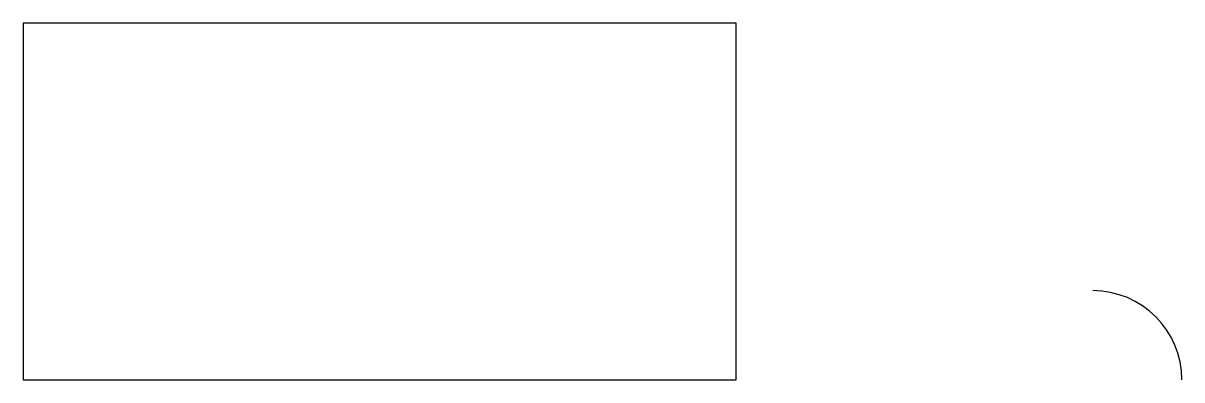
# Model space of a CAD drawing. Header units: millimetres. Extents: x 0 to 65, y 0 to 20.
import ezdxf

# ---------------------------------------------------------------- set-up
doc = ezdxf.new("R2010")
doc.units = ezdxf.units.MM

msp = doc.modelspace()

# ---------------------------------------------------------------- linework, layer by layer
for p, q in [((40, 20), (0, 20)), ((0, 20), (0, 0)), ((40, 0), (40, 20)), ((0, 0), (40, 0))]:
    msp.add_line(p, q)
msp.add_arc((60, 0), 5, 0, 90)

doc.saveas('drawing.dxf')
